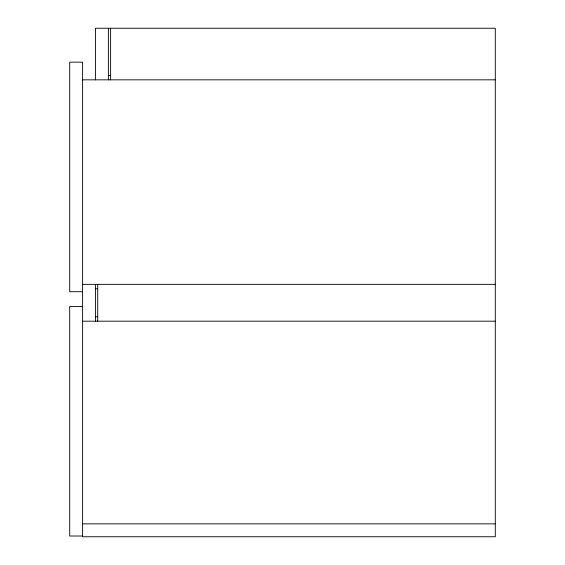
<?xml version="1.0" encoding="UTF-8"?>
<svg xmlns="http://www.w3.org/2000/svg" width="565" height="565" viewBox="0 0 565 565"><rect width="100%" height="100%" fill="white"/><g stroke="black" fill="none" stroke-linecap="round" stroke-linejoin="round"><path stroke-width="0.85" d="M108.395 75.413L110.606 75.413M82.603 79.835L495.293 79.835M82.603 284.343L495.293 284.343M95.499 288.764L97.71 288.764M82.603 291.71L69.707 291.71L69.707 62.15L82.603 62.15L82.603 536.75L495.293 536.75L495.293 28.25L95.499 28.25L95.499 79.835M82.603 306.449L69.707 306.449L69.707 536.016L82.603 536.016M95.499 316.767L97.71 316.767M82.603 321.188L495.293 321.188M82.603 523.854L495.293 523.854M110.606 28.25L110.606 79.835M108.395 28.25L108.395 79.835M97.71 284.343L97.71 321.188M95.499 284.343L95.499 321.188"/></g></svg>
